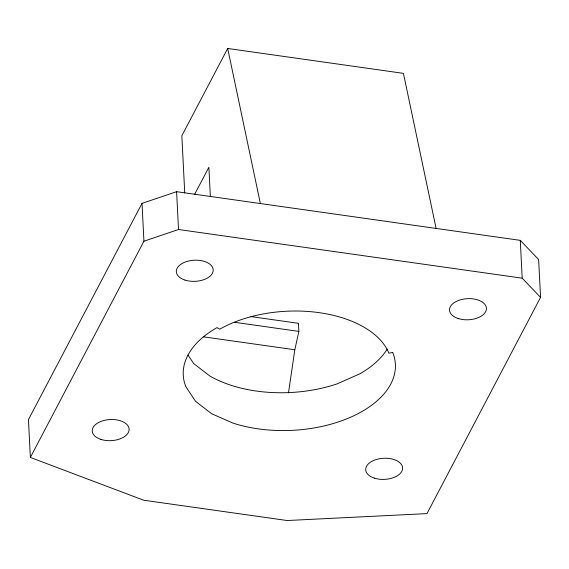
<?xml version="1.0" encoding="UTF-8"?>
<svg xmlns="http://www.w3.org/2000/svg" width="569" height="569" viewBox="0 0 569 569"><rect width="100%" height="100%" fill="white"/><g stroke="black" fill="none" stroke-linecap="round" stroke-linejoin="round"><path stroke-width="0.85" d="M288.49 392.859L294.82 349.764L298.867 331.393L298.455 323.32L250.922 316.592M142.015 203.382L28.45 419.616L30.363 457.44L143.673 500.215L287.153 520.528L426.985 513.608L540.55 297.374L538.637 259.549L520.279 240.353L176.596 191.682L142.015 203.382L143.936 241.206L30.363 457.44M436.11 228.432L403.421 73.358L227.692 48.472L181.838 135.771L184.74 192.941M194.626 194.363L208.88 167.236L210.352 196.362M143.936 241.206L178.51 229.506L522.193 278.177L540.55 297.374M234.606 322.296L298.867 331.393M203.275 336.805L294.82 349.764M188.033 355.07L193.673 363.534L209.741 375.924A106.211 60.769 -2.9 0 0 337.154 383.855L359.722 373.876A106.211 60.769 -2.9 0 0 387.276 348.982M227.692 48.472L260.374 203.546M520.279 240.353L522.193 278.177M176.596 191.682L178.51 229.506M392.731 352.496L388.855 353.136A102.228 58.486 -2.9 0 0 219.712 329.188L217.002 327.609A106.211 60.769 -2.9 0 0 185.907 386.813L195.587 401.358L211.661 413.748L233.02 423.123A106.211 60.769 -2.9 0 0 350.881 417.098A106.211 60.769 -2.9 0 0 392.731 352.496M374.366 478.124A18.471 10.569 -2.9 0 0 402.596 468.572A18.471 10.569 -2.9 0 0 375.497 459.773A18.471 10.569 -2.9 0 0 374.366 478.124M458.187 318.519A18.471 10.569 -2.9 0 0 486.424 308.967A18.471 10.569 -2.9 0 0 459.325 300.169A18.471 10.569 -2.9 0 0 458.187 318.519M100.869 439.389A18.471 10.569 -2.9 0 0 129.099 429.837A18.471 10.569 -2.9 0 0 102.007 421.046A18.471 10.569 -2.9 0 0 100.869 439.389M184.961 280.069A18.471 10.569 -2.9 0 0 213.197 270.524A18.471 10.569 -2.9 0 0 186.099 261.726A18.471 10.569 -2.9 0 0 184.961 280.069"/></g></svg>
